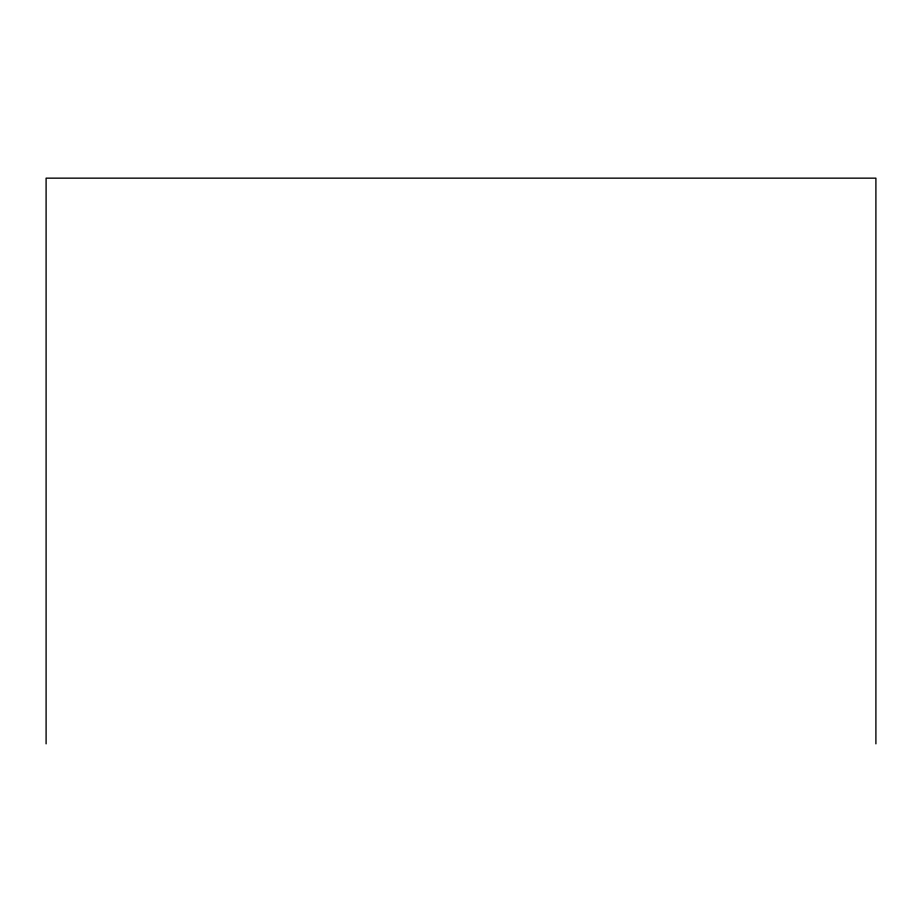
<?xml version="1.0" encoding="UTF-8"?>
<svg xmlns="http://www.w3.org/2000/svg" width="922" height="922" viewBox="0 0 922 922"><rect width="100%" height="100%" fill="white"/><g stroke="black" fill="none" stroke-linecap="round" stroke-linejoin="round"><path stroke-width="1.38" d="M875.9 743.847L875.9 178.153L46.1 178.153L46.1 743.847"/></g></svg>
